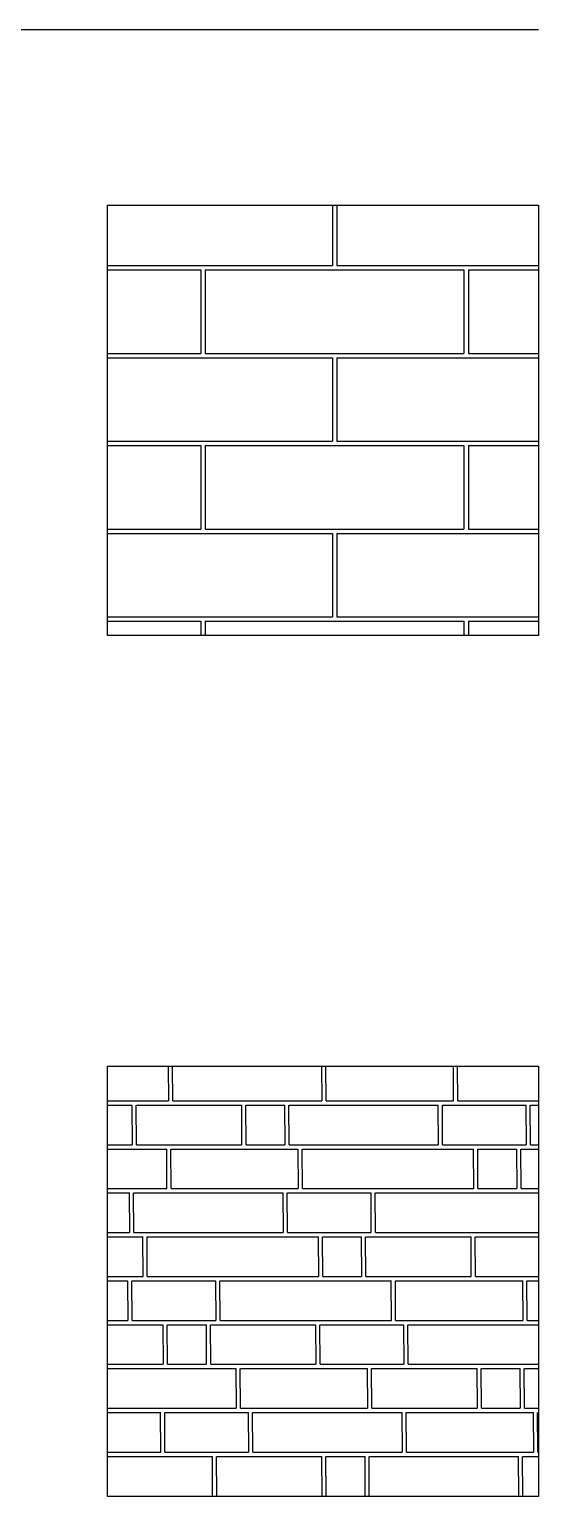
# Model space of a CAD drawing. Header units: millimetres. Extents: x 25495 to 48354, y 13294 to 24461.
# Drawn here: x 41258 to 42439, y 13294 to 16702 of the extents above; entities that cross this region are included whole.
import ezdxf

# ---------------------------------------------------------------- set-up
doc = ezdxf.new("R2010")
doc.units = ezdxf.units.MM
doc.header["$LTSCALE"] = 0.5

msp = doc.modelspace()

# ---------------------------------------------------------------- hatches: boundary and pattern name
h = msp.add_hatch()
h.set_pattern_fill('ST-LINEART', color=256, pattern_type=2)
h.set_pattern_definition([(0, (4449.08, -367.92), (-305.054, -203.962), [599.948, -10.16]), (0, (4449.08, -174.12), (-305.054, -203.962), [599.948, -10.16]), (270, (4449.08, -174.12), (305.054, -203.962), [193.802, -214.122]), (270, (5049.03, -174.12), (305.054, -203.962), [193.802, -214.122])])
h.paths.add_polyline_path([(41439, 15294), (42439, 15294), (42439, 16294), (41439, 16294)])
h = msp.add_hatch()
h.set_pattern_fill('ST-CINCO', color=256, pattern_type=2)
h.set_pattern_definition([(0, (4817.99, -281), (360, 204), [90, -1536]), (0, (5716, -179), (360, 204), [90, -1536]), (0, (4817.99, -373), (360, 204), [90, -1536]), (0, (5716, -271), (360, 204), [90, -1536]), (90.3745, (5468.61, -373), (-186, 816), [91.999, -1744.0404]), (90.3745, (5875.6, -373), (-186, 816), [91.999, -1744.0404]), (90.3745, (5816, -271), (-186, 816), [91.999, -1744.0404]), (90.3745, (6060.6, -271), (-186, 816), [91.999, -1744.0404]), (90.3745, (4648, -271), (-186, 816), [91.999, -1744.0404]), (90.3745, (5274, -373), (-186, 816), [91.999, -1744.0404]), (90.3745, (4808.6, -373), (-186, 816), [91.999, -1744.0404]), (90.3745, (4817.99, -373), (-186, 816), [91.999, -1744.0404]), (90.3745, (5309, -271), (-186, 816), [91.999, -1744.0404]), (90.3745, (5706.6, -271), (-186, 816), [91.999, -1744.0404]), (90.3745, (5885, -373), (-186, 816), [91.999, -1744.0404]), (90.3745, (5264.6, -373), (-186, 816), [91.999, -1744.0404]), (90.3745, (5478, -373), (-186, 816), [91.999, -1744.0404]), (90.3745, (4444, -271), (-186, 816), [91.999, -1744.0404]), (90.3745, (5716, -271), (-186, 816), [91.999, -1744.0404]), (90.3745, (5806.6, -271), (-186, 816), [91.999, -1744.0404]), (90.3745, (6180.6, -373), (-186, 816), [91.999, -1744.0404]), (90.3745, (4917.99, -373), (-186, 816), [91.999, -1744.0404]), (90.3745, (4994.6, -271), (-186, 816), [91.999, -1744.0404]), (90.3745, (5004, -271), (-186, 816), [91.999, -1744.0404]), (90.3745, (4908.6, -373), (-186, 816), [91.999, -1744.0404]), (90.3745, (5299.6, -271), (-186, 816), [91.999, -1744.0404]), (90.3745, (4564, -373), (-186, 816), [91.999, -1744.0404]), (90.3745, (4638.6, -271), (-186, 816), [91.999, -1744.0404]), (0, (5274, -373), (360, 204), [194, -1432]), (0, (4444, -179), (360, 204), [194, -1432]), (0, (5274, -281), (360, 204), [194, -1432]), (0, (4444, -271), (360, 204), [194, -1432]), (0, (4564, -373), (360, 204), [244, -1382]), (0, (5816, -271), (360, 204), [244, -1382]), (0, (4564, -281), (360, 204), [244, -1382]), (0, (5816, -179), (360, 204), [244, -1382]), (0, (5004, -179), (360, 204), [294.9956, -1331.0044]), (0, (5885, -373), (360, 204), [294.996, -1331.004]), (0, (5885, -281), (360, 204), [294.996, -1331.004]), (0, (5004, -271), (360, 204), [294.9956, -1331.0044]), (0, (4648, -179), (360, 204), [345.999, -1280.001]), (0, (4917.99, -373), (360, 204), [345.999, -1280.001]), (0, (4648, -271), (360, 204), [345.999, -1280.001]), (0, (4917.99, -281), (360, 204), [345.999, -1280.001]), (0, (5309, -179), (360, 204), [397.002, -1228.998]), (0, (5478, -373), (360, 204), [397.002, -1228.998]), (0, (5309, -271), (360, 204), [397.002, -1228.998]), (0, (5478, -281), (360, 204), [397.002, -1228.998])])
h.paths.add_polyline_path([(41439, 13294), (42439, 13294), (42439, 14294), (41439, 14294)])

# ---------------------------------------------------------------- linework, layer by layer
msp.add_lwpolyline([(39439, 16702), (42439, 16702)])
for points in [[(41439, 16294), (42439, 16294), (42439, 15294), (41439, 15294)], [(41439, 14294), (42439, 14294), (42439, 13294), (41439, 13294)]]:
    msp.add_lwpolyline(points, close=True)

doc.saveas('drawing.dxf')
